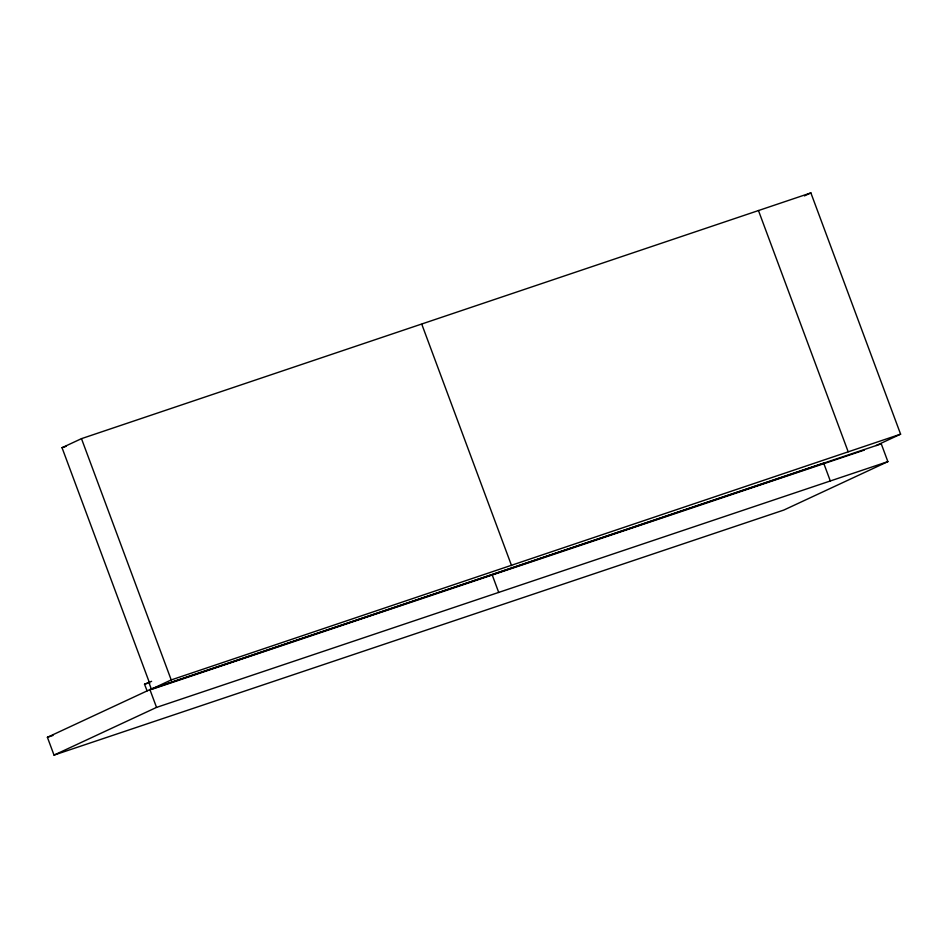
<?xml version="1.0" encoding="UTF-8"?>
<svg xmlns="http://www.w3.org/2000/svg" width="948" height="948" viewBox="0 0 948 948"><rect width="100%" height="100%" fill="white"/><g stroke="black" fill="none" stroke-linecap="round" stroke-linejoin="round"><path stroke-width="1.42" d="M149.701 683.437L62.035 447.705L81.481 438.651L810.872 192.894L900.6 434.172L876.118 445.56M804.425 195.892L810.872 192.894M147.118 690.902L144.523 684.243L151.609 681.316M47.4 737.307L151.289 688.947L881.261 443.842L887.873 461.629L783.878 510.036L54.024 755.106L47.4 737.307L53.017 735.423M151.763 688.983L171.209 679.929L900.6 434.172M54.024 755.106L156.538 707.398L887.873 461.629M156.538 707.398L149.914 689.599L823.694 463.169L830.306 480.956M62.035 447.705L66.23 446.295M144.523 684.243L147.331 683.307M151.336 689.48L864.339 450.075M758.447 210.492L848.176 451.769M421.836 324.37L511.565 565.648M492.119 574.689L498.731 592.488M81.481 438.651L171.209 679.929M148.8 682.252L151.289 688.947"/></g></svg>
